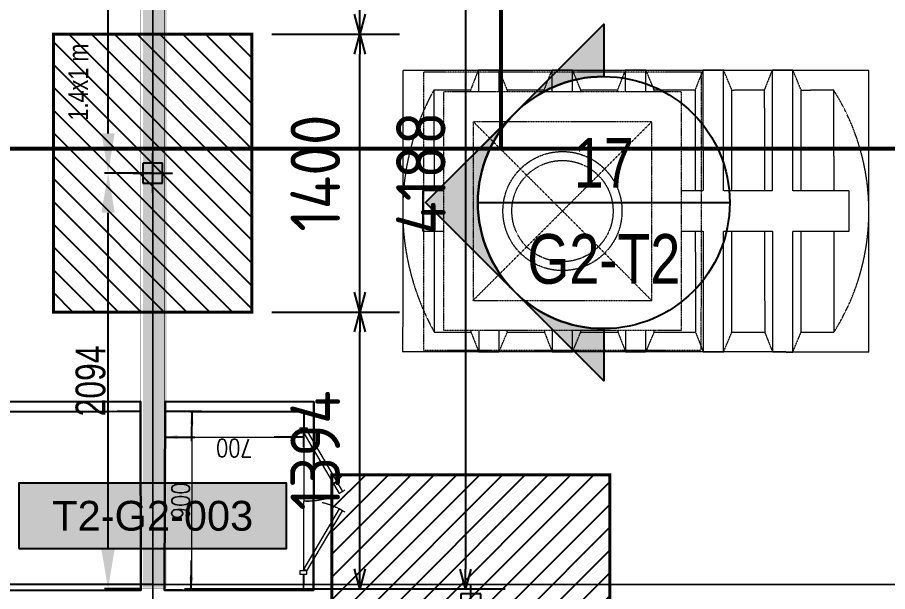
# Model space of a CAD drawing. Header units: centimetres. Extents: x -6122352 to 6876996, y -1694241 to 2592194.
# Drawn here: x 18903 to 23289, y -42089 to -39197 of the extents above; entities that cross this region are included whole.
import ezdxf
from ezdxf.enums import TextEntityAlignment as Align

# ---------------------------------------------------------------- set-up
doc = ezdxf.new("R2010")
doc.units = ezdxf.units.CM
doc.header["$MEASUREMENT"] = 0
doc.header["$PDMODE"] = 66
doc.header["$PDSIZE"] = 100
for name, pattern in [('CENTER', [2, 1.25, -0.25, 0.25, -0.25]), ('HIDDEN', [0.375, 0.25, -0.125]), ('LTH-4G-M-XR-GROUND FLOOR PLAN$0$HIDDEN2', [0.1875, 0.125, -0.0625])]:
    doc.linetypes.add(name, pattern=pattern)
doc.layers.get('Defpoints').update_dxf_attribs({"color": 255, "linetype": 'CENTER'})
for name, color, linetype in [('00-MI-DIM', 7, 'Continuous'), ('@MI-FOOTINGS', 7, 'Continuous'), ('@MI-MEP', 7, 'Continuous'), ('@MI-REF LAYER', 7, 'Continuous'), ('@MI-TYPE-02', 6, 'Continuous'), ('CTECH-Text 2.5mm', 2, 'Continuous'), ('PANEL-TAGS', 7, 'Continuous'), ('VD-WS-WATER TANK', 7, 'Continuous')]:
    doc.layers.add(name, color=color, linetype=linetype)
doc.layers.add('08-Compound Wall-2', color=6, linetype='Continuous', lineweight=25, true_color=0xff00ff)
for name, color, linetype, lineweight in [('23585-XR-AR-102-8P-GF$0$A-FLOR-XREF', 8, 'Continuous', 9), ('23585-XR-AR-DAMAC PLOT LIMITS$0$1-Mid units', 41, 'Continuous', 5), ('A-ANNO-TEXT', 3, 'Continuous', 25), ('LTH-4G-M-XR-GROUND FLOOR PLAN$0$1717 X Water Tank Location_5B$0$00 Line 2', 6, 'Continuous', 13), ('ZAT_WALL PANEL', 3, 'Continuous', 30)]:
    doc.layers.add(name, color=color, linetype=linetype, lineweight=lineweight)
doc.layers.add('LTH-4G-M-XR-GROUND FLOOR PLAN$0$PDF_Geometry', color=7, linetype='Continuous', true_color=0xcccccc)
doc.styles.add('Arial Narrow', font='ARIALN.TTF', dxfattribs={"width": 0.95, "height": 500})
doc.styles.add('DIMTEXT', font='romans.shx', dxfattribs={"width": 0.8})
doc.styles.add('JWC 1.50MM', font='GOTHIC.TTF', dxfattribs={"width": 0.8, "height": 1.5})
doc.styles.add('PANELTAG_STYLE', font='arial.ttf')
doc.styles.add('Schueco-BEMSTIL', font='isocpeur.ttf', dxfattribs={"width": 0.9})
doc.dimstyles.new('DIM-25', dxfattribs={"dimscale": 25, "dimtxt": 2.5, "dimasz": 2.5, "dimexe": 1.25, "dimexo": 0.625, "dimgap": 1, "dimtad": 1, "dimdec": 0, "dimdsep": 46, "dimtxsty": 'DIMTEXT', "dimblk": 'AROW', "dimcen": 2.5, "dimse1": 1, "dimse2": 1, "dimclrd": 1, "dimclre": 1, "dimclrt": 2, "dimadec": 0, "dimazin": 0, "dimtfac": 1, "dimtdec": 0, "dimtmove": 0, "dimatfit": 3, "dimfxl": 1, "dimarcsym": 0})
doc.dimstyles.new('JWC - 1.5', dxfattribs={"dimtxt": 1.5, "dimasz": 2, "dimexe": 0.18, "dimexo": 0.06, "dimgap": 0.09, "dimtad": 1, "dimtoh": 1, "dimdec": 0, "dimzin": 0, "dimdsep": 46, "dimtxsty": 'JWC 1.50MM', "dimcen": 0.09, "dimclrd": 1, "dimclre": 1, "dimclrt": 2, "dimadec": 0, "dimazin": 0, "dimtfac": 1, "dimtdec": 0, "dimtofl": 0, "dimtmove": 0, "dimatfit": 3, "dimfxl": 30, "dimtolj": 1, "dimtzin": 0, "dimarcsym": 0})
doc.dimstyles.new('MI- JWC-TXT-2.5 MM', dxfattribs={"dimscale": 1.5, "dimtxt": 2.5, "dimasz": 1, "dimexe": 2, "dimexo": 1, "dimgap": 1, "dimtad": 1, "dimdec": 0, "dimdsep": 46, "dimtxsty": 'Schueco-BEMSTIL', "dimblk": 'OPEN30', "dimcen": 0, "dimdle": 2, "dimclrd": 140, "dimclre": 8, "dimclrt": 40, "dimadec": 0, "dimazin": 2, "dimtfac": 1, "dimtdec": 0, "dimtix": 1, "dimtmove": 2, "dimatfit": 3, "dimldrblk": 'OPEN', "dimfxl": 2, "dimlwd": -1, "dimlwe": -1, "dimarcsym": 0})

# ---------------------------------------------------------------- blocks, each defined once
blk = doc.blocks.new('23585-XR-AR-BOUNDARY WALLS AND SETBACKS')
at = {"layer": '08-Compound Wall-2'}
blk.add_lwpolyline([(496408.2168, 2768888.0116), (496425.8385, 2768871.8657), (496431.8862, 2768878.4661), (496435.9396, 2768882.8899), (496439.9932, 2768887.3137), (496444.0466, 2768891.7375), (496448.1, 2768896.1613), (496454.2139, 2768902.8338), (496436.5926, 2768918.9799)], dxfattribs=at)
blk = doc.blocks.new('A$C9d9485f6')
at = {"layer": 'A-ANNO-TEXT', "rotation": 312.4881850805905}
blk.add_blockref('23585-XR-AR-BOUNDARY WALLS AND SETBACKS', (-2377088.5348, -1504219.2521), dxfattribs=at)
blk = doc.blocks.new('23585-XR-AR-DAMAC PLOT LIMITS')
at = {"layer": '23585-XR-AR-DAMAC PLOT LIMITS$0$1-Mid units', "color": 251, "true_color": 0x636466}
for points in [[(496436.0133, 2768882.8223), (496418.3183, 2768899.0361), (496422.3717, 2768903.4597), (496440.0669, 2768887.2461)], [(496436.0133, 2768882.8223), (496431.9599, 2768878.3985), (496414.2649, 2768894.6123), (496418.3183, 2768899.0361)]]:
    blk.add_lwpolyline(points, close=True, dxfattribs=at)
blk = doc.blocks.new('A$Cf093b529')
at = {"layer": 'A-ANNO-TEXT'}
blk.add_blockref('23585-XR-AR-DAMAC PLOT LIMITS', (-495391.9901, -2768603.4419), dxfattribs=at)
blk = doc.blocks.new('AROW')
at = {"color": 1, "ltscale": 100}
for p, q in [((0, -1), (0, 1)), ((0, 0), (-3, 0))]:
    blk.add_line(p, q, dxfattribs=at)
blk.add_solid([(-1.28, 0.213), (-1.28, -0.213), (0, 0)], dxfattribs=at)
blk = doc.blocks.new('*D402')
at = {"layer": 'CTECH-Text 2.5mm', "color": 8, "lineweight": -2, "ltscale": 10, "transparency": 16777216}
blk.add_line((0.8246, -0.1346), (0.0246, -0.1346), dxfattribs=at)
at = {"layer": 'Defpoints', "color": 0, "ltscale": 10, "transparency": 16777216}
for p in [(-0.0254, 0), (0.8746, 0), (-0.0254, -0.1346)]:
    blk.add_point(p, dxfattribs=at)
at = {"layer": 'CTECH-Text 2.5mm', "color": 8, "lineweight": -2, "ltscale": 10, "transparency": 16777216, "xscale": 0.05, "yscale": 0.05, "zscale": 0.05, "rotation": 180}
blk.add_blockref('AROW', (-0.0254, -0.1346), dxfattribs=at)
at = {"layer": 'CTECH-Text 2.5mm', "color": 8, "lineweight": -2, "ltscale": 10, "transparency": 16777216, "xscale": 0.05, "yscale": 0.05, "zscale": 0.05}
blk.add_blockref('AROW', (0.8746, -0.1346), dxfattribs=at)
at = {"layer": 'CTECH-Text 2.5mm', "color": 8, "ltscale": 10, "transparency": 16777216, "insert": (0.4246, -0.0796), "char_height": 0.09, "attachment_point": 5, "style": 'DIMTEXT'}
blk.add_mtext('900', dxfattribs=at)
blk = doc.blocks.new('*D401')
at = {"layer": 'CTECH-Text 2.5mm', "color": 8, "lineweight": -2, "ltscale": 10, "transparency": 16777216}
blk.add_line((0.7459, -0.05), (0.7459, -0.65), dxfattribs=at)
at = {"layer": 'Defpoints', "color": 0, "ltscale": 10, "transparency": 16777216}
for p in [(0.8746, 0), (0.7459, -0.7), (0.8746, -0.7)]:
    blk.add_point(p, dxfattribs=at)
at = {"layer": 'CTECH-Text 2.5mm', "color": 8, "lineweight": -2, "ltscale": 10, "transparency": 16777216, "xscale": 0.05, "yscale": 0.05, "zscale": 0.05}
for p, rotation in [((0.7459, 0), 90), ((0.7459, -0.7), 270)]:
    blk.add_blockref('AROW', p, dxfattribs=dict(at, rotation=rotation))
at = {"layer": 'CTECH-Text 2.5mm', "color": 8, "ltscale": 10, "transparency": 16777216, "insert": (0.6909, -0.35), "char_height": 0.09, "attachment_point": 5, "rotation": 90, "style": 'DIMTEXT'}
blk.add_mtext('700', dxfattribs=at)
blk = doc.blocks.new('WT')
at = {"layer": 'VD-WS-WATER TANK', "color": 8, "linetype": 'HIDDEN', "lineweight": 5}
for p, q in [((-1544.6, 709.7), (-1544.6, -710.3)), ((-1544.6, 709.7), (805.4, 709.7)), ((805.4, -710.3), (805.4, 709.7)), ((-1205.2, 610), (-1368.6, 609.7)), ((-1367.6, 100.7), (-1368.6, 609.7)), ((-853.8, 610), (-1019.5, 609.7)), ((-462.5, 610), (-670.5, 610)), ((-92.3, 610), (-279.1, 610)), ((278, 610), (91.1, 609.6)), ((645.8, 610), (461.3, 609.7)), ((646.8, 100.7), (645.8, 610)), ((-1366.3, -610.3), (-1367.2, -101.4)), ((648.2, -610), (647.2, -101.4)), ((-1202.9, -610), (-1366.3, -610.3)), ((-853.8, -610), (-1017.2, -610.3)), ((-462.5, -610), (-668.2, -610)), ((-92.3, -610), (-276.8, -610)), ((278, -610), (93.4, -610.3)), ((648.2, -610), (463.6, -610.3)), ((805.4, -710.3), (-1544.6, -710.3))]:
    blk.add_line(p, q, dxfattribs=at)
at = {"layer": 'VD-WS-WATER TANK', "color": 8, "linetype": 'HIDDEN', "lineweight": 5, "ltscale": 0.2}
for p, q in [((-450, 450, 1.1), (450, -450, -1)), ((450, 450), (-450, -450, 1))]:
    blk.add_line(p, q, dxfattribs=at)
at = {"layer": 'VD-WS-WATER TANK', "color": 8, "linetype": 'HIDDEN', "lineweight": 5}
for points in [[(-1058, 100.7), (-1059, 709.7), (-1161.1, 709.7), (-1202.9, 610), (-1202.9, 100.7)], [(-1161.1, 709.7), (-1161.1, 100.7)], [(-1018.6, 100.7), (-1019.5, 610), (-1059, 709.7)], [(-708.9, 100.7), (-709.9, 709.7), (-812, 709.7), (-853.8, 610), (-853.8, 100.7)], [(-812, 709.7), (-812, 100.7)], [(-669.5, 100.7), (-670.5, 610), (-709.9, 709.7)], [(-318.4, 600), (-318.6, 709.7), (-420.7, 709.7), (-462.5, 610), (-462.5, 600)], [(-420.7, 709.7), (-420.7, 600)], [(-279.1, 600), (-279.1, 610), (-318.6, 709.7)], [(51.8, 600), (51.6, 709.7), (-50.5, 709.7), (-92.3, 610), (-92.3, 600)], [(-50.5, 709.7), (-50.5, 600)], [(91.1, 600), (91.1, 610), (51.6, 709.7)], [(422, 600), (421.8, 709.7), (319.7, 709.7), (278, 610), (278, 600)], [(319.7, 709.7), (319.7, 600)], [(461.3, 600), (461.3, 610), (421.8, 709.7)], [(-1161.1, 100.7), (-1444.6, 100.7), (-1444.6, -101.4), (-1161.1, -101.4)], [(-812, 100.7), (-1058, 100.7)], [(-600, 100.7), (-708.9, 100.7)], [(600, -101.4), (705.4, -101.4), (705.4, 100.7), (600, 100.7)], [(-1202.9, -101.4), (-1202.9, -610), (-1161.1, -710.3), (-1056.7, -710.3), (-1017.2, -610), (-1018.2, -101.4)], [(-1161.1, -101.4), (-1161.1, -710.3)], [(-1056.7, -710.3), (-1057.7, -101.4)], [(-1057.7, -101.4), (-812, -101.4)], [(-853.8, -101.4), (-853.8, -610), (-812, -710.3), (-707.6, -710.3), (-668.2, -610), (-669.1, -101.4)], [(-812, -101.4), (-812, -710.3)], [(-707.6, -710.3), (-708.6, -101.4)], [(-708.6, -101.4), (-600, -101.4)], [(-462.5, -600), (-462.5, -610), (-420.7, -710.3), (-316.2, -710.3), (-276.8, -610), (-276.8, -600)], [(-420.7, -600), (-420.7, -710.3)], [(-316.2, -710.3), (-316.4, -600)], [(-92.3, -600), (-92.3, -610), (-50.5, -710.3), (54, -710.3), (93.4, -610), (93.4, -600)], [(-50.5, -600), (-50.5, -710.3)], [(54, -710.3), (53.8, -600)], [(278, -600), (278, -610), (319.7, -710.3), (424.2, -710.3), (463.6, -610), (463.6, -600)], [(319.7, -600), (319.7, -710.3)], [(424.2, -710.3), (424, -600)]]:
    blk.add_lwpolyline(points, dxfattribs=at)
at = {"layer": 'VD-WS-WATER TANK', "color": 8, "linetype": 'HIDDEN', "lineweight": 5, "ltscale": 0.2}
for points in [[(-700, -700), (700, -700), (700, 700), (-700, 700)], [(-600, -600), (600, -600), (600, 600), (-600, 600)], [(-450, -450), (450, -450), (450, 450), (-450, 450)]]:
    blk.add_lwpolyline(points, close=True, dxfattribs=at)
at = {"layer": 'VD-WS-WATER TANK', "color": 8, "linetype": 'HIDDEN', "lineweight": 5}
for radius in [300, 255]:
    blk.add_circle((0, 0), radius, dxfattribs=at)
for centre, radius, start, end in [((-406.1, 1.5), 1138.5, 147.7124, 212.5056), ((-448.6, -2.1), 1254, 331.0009, 29.2171)]:
    blk.add_arc(centre, radius, start, end, dxfattribs=at)
blk = doc.blocks.new('_Open30')
at = {"color": 0, "linetype": 'ByBlock', "lineweight": -2}
for p, q in [((-1, 0.268), (0, 0)), ((0, 0), (-1, -0.268)), ((0, 0), (-1, 0))]:
    blk.add_line(p, q, dxfattribs=at)
blk = doc.blocks.new('*D3387')
at = {"layer": '@MI-TYPE-02', "color": 8, "transparency": 16777216}
for p, q in [((-4199.3, -261.9), (-4199.3, -1878.3)), ((-11.1, -261), (-11.1, -1878.3))]:
    blk.add_line(p, q, dxfattribs=at)
at = {"layer": '@MI-TYPE-02', "color": 140, "transparency": 16777216}
blk.add_line((-111.1, -1678.3), (-4099.3, -1678.3), dxfattribs=at)
at = {"layer": 'Defpoints', "color": 0, "transparency": 16777216}
for p in [(-4199.3, -161.9), (-11.1, -161), (-4199.3, -1678.3)]:
    blk.add_point(p, dxfattribs=at)
at = {"layer": '@MI-TYPE-02', "color": 140, "transparency": 16777216, "xscale": 100, "yscale": 100, "zscale": 100, "rotation": 180}
blk.add_blockref('_Open30', (-4199.3, -1678.3), dxfattribs=at)
at = {"layer": '@MI-TYPE-02', "color": 140, "transparency": 16777216, "xscale": 100, "yscale": 100, "zscale": 100}
blk.add_blockref('_Open30', (-11.1, -1678.3), dxfattribs=at)
at = {"layer": '@MI-TYPE-02', "color": 40, "transparency": 16777216, "insert": (-2105.2, -1453.3), "char_height": 250, "attachment_point": 5, "style": 'Schueco-BEMSTIL'}
blk.add_mtext('4188', dxfattribs=at)
blk = doc.blocks.new('_Open')
at = {"color": 0, "linetype": 'ByBlock', "lineweight": -2}
for p, q in [((-1, 0.2), (0, 0)), ((-1, -0.2), (0, 0)), ((0, 0), (-1, 0))]:
    blk.add_line(p, q, dxfattribs=at)
blk = doc.blocks.new('T2-SINGLE FOOTING')
at = {"layer": '@MI-FOOTINGS', "transparency": 33554679}
h = blk.add_hatch(dxfattribs=at)
h.set_pattern_fill('ANSI31', color=8, scale=650)
h.paths.add_polyline_path([(-700, 500), (700, 500), (700, -500), (-700, -500)])
at = {"layer": '@MI-FOOTINGS', "color": 62, "const_width": 15}
blk.add_lwpolyline([(-700, 500), (700, 500), (700, -500), (-700, -500)], close=True, dxfattribs=at)
at = {"layer": '@MI-FOOTINGS', "color": 30}
blk.add_point((0, 0), dxfattribs=at)
at = {"color": 94, "insert": (264.8, 425.4), "char_height": 100, "attachment_point": 1, "style": 'Arial Narrow'}
blk.add_mtext_dynamic_manual_height_columns('1.4x1 m', width=1894.424, gutter_width=2500, heights=[0], dxfattribs=at)
blk = doc.blocks.new('*D4829')
at = {"color": 1, "lineweight": -2, "transparency": 16777216}
for p, q in [((-4199.4, -35.9), (-4199.4, 141.3)), ((-2105.2, -95.4), (-2105.2, 141.3)), ((-3999.4, 123.3), (-2305.2, 123.3))]:
    blk.add_line(p, q, dxfattribs=at)
at = {"color": 1, "transparency": 16777216}
for points in [[(-3999.4, 156.7), (-3999.4, 90), (-4199.4, 123.3)], [(-2305.2, 156.7), (-2305.2, 90), (-2105.2, 123.3)]]:
    blk.add_solid(points, dxfattribs=at)
at = {"layer": 'Defpoints', "color": 0, "transparency": 16777216}
for p in [(-2105.2, 123.3), (-4199.4, -41.9), (-2105.2, -101.4)]:
    blk.add_point(p, dxfattribs=at)
at = {"color": 2, "transparency": 16777216, "insert": (-3152.3, 211.1), "char_height": 150, "attachment_point": 5, "style": 'JWC 1.50MM'}
blk.add_mtext('\\A1;2094', dxfattribs=at)
blk = doc.blocks.new('*D4831')
at = {"color": 1, "lineweight": -2, "transparency": 16777216}
for p, q in [((-2105.2, -95.4), (-2105.2, 141.3)), ((-11.1, -36.8), (-11.1, 141.3)), ((-1905.2, 123.3), (-211.1, 123.3))]:
    blk.add_line(p, q, dxfattribs=at)
at = {"color": 1, "transparency": 16777216}
for points in [[(-1905.2, 156.7), (-1905.2, 90), (-2105.2, 123.3)], [(-211.1, 156.7), (-211.1, 90), (-11.1, 123.3)]]:
    blk.add_solid(points, dxfattribs=at)
at = {"layer": 'Defpoints', "color": 0, "transparency": 16777216}
for p in [(-11.1, 123.3), (-11.1, -42.8), (-2105.2, -101.4)]:
    blk.add_point(p, dxfattribs=at)
at = {"color": 2, "transparency": 16777216, "insert": (-1058.1, 211.1), "char_height": 150, "attachment_point": 5, "style": 'JWC 1.50MM'}
blk.add_mtext('\\A1;2094', dxfattribs=at)
blk = doc.blocks.new('*D3535')
at = {"color": 8, "transparency": 16777216}
for p, q in [((-4199.3, -261.9), (-4199.3, -1346)), ((-2805.2, -701.4), (-2805.2, -1346))]:
    blk.add_line(p, q, dxfattribs=at)
at = {"color": 140, "transparency": 16777216}
blk.add_line((-4099.3, -1146), (-2905.2, -1146), dxfattribs=at)
at = {"layer": 'Defpoints', "color": 0, "transparency": 16777216}
for p in [(-4199.3, -161.9), (-2805.2, -601.4), (-2805.2, -1146)]:
    blk.add_point(p, dxfattribs=at)
at = {"color": 140, "transparency": 16777216, "xscale": 100, "yscale": 100, "zscale": 100, "rotation": 180}
blk.add_blockref('_Open30', (-4199.3, -1146), dxfattribs=at)
at = {"color": 140, "transparency": 16777216, "xscale": 100, "yscale": 100, "zscale": 100}
blk.add_blockref('_Open30', (-2805.2, -1146), dxfattribs=at)
at = {"color": 40, "transparency": 16777216, "insert": (-3502.3, -921), "char_height": 250, "attachment_point": 5, "style": 'Schueco-BEMSTIL'}
blk.add_mtext('1394', dxfattribs=at)
blk = doc.blocks.new('*D3536')
at = {"color": 8, "transparency": 16777216}
for p, q in [((-2805.2, -701.4), (-2805.2, -1346)), ((-1405.2, -701.4), (-1405.2, -1346))]:
    blk.add_line(p, q, dxfattribs=at)
at = {"color": 140, "transparency": 16777216}
blk.add_line((-2705.2, -1146), (-1505.2, -1146), dxfattribs=at)
at = {"layer": 'Defpoints', "color": 0, "transparency": 16777216}
for p in [(-2805.2, -601.4), (-1405.2, -601.4), (-1405.2, -1146)]:
    blk.add_point(p, dxfattribs=at)
at = {"color": 140, "transparency": 16777216, "xscale": 100, "yscale": 100, "zscale": 100, "rotation": 180}
blk.add_blockref('_Open30', (-2805.2, -1146), dxfattribs=at)
at = {"color": 140, "transparency": 16777216, "xscale": 100, "yscale": 100, "zscale": 100}
blk.add_blockref('_Open30', (-1405.2, -1146), dxfattribs=at)
at = {"color": 40, "transparency": 16777216, "insert": (-2105.2, -921), "char_height": 250, "attachment_point": 5, "style": 'Schueco-BEMSTIL'}
blk.add_mtext('1400', dxfattribs=at)
blk = doc.blocks.new('*D3537')
at = {"color": 8, "transparency": 16777216}
for p, q in [((-11.1, -261), (-11.1, -1346)), ((-1405.2, -701.4), (-1405.2, -1346))]:
    blk.add_line(p, q, dxfattribs=at)
at = {"color": 140, "transparency": 16777216}
blk.add_line((-1305.2, -1146), (-111.1, -1146), dxfattribs=at)
at = {"layer": 'Defpoints', "color": 0, "transparency": 16777216}
for p in [(-11.1, -161), (-1405.2, -601.4), (-11.1, -1146)]:
    blk.add_point(p, dxfattribs=at)
at = {"color": 140, "transparency": 16777216, "xscale": 100, "yscale": 100, "zscale": 100, "rotation": 180}
blk.add_blockref('_Open30', (-1405.2, -1146), dxfattribs=at)
at = {"color": 140, "transparency": 16777216, "xscale": 100, "yscale": 100, "zscale": 100}
blk.add_blockref('_Open30', (-11.1, -1146), dxfattribs=at)
at = {"color": 40, "transparency": 16777216, "insert": (-708.1, -921), "char_height": 250, "attachment_point": 5, "style": 'Schueco-BEMSTIL'}
blk.add_mtext('1394', dxfattribs=at)
blk = doc.blocks.new('T2-FOOTING PLAN')
at = {"layer": '@MI-FOOTINGS', "transparency": 33554679}
h = blk.add_hatch(dxfattribs=at)
h.set_pattern_fill('ANSI31', color=8, scale=650)
h.paths.add_polyline_path([(-700, 650), (700, 650), (700, -650), (-700, -650)])
at = {"layer": '@MI-FOOTINGS', "color": 160, "true_color": 0x3340f0, "const_width": 15}
blk.add_lwpolyline([(-700, 650), (700, 650), (700, -650), (-700, -650)], close=True, dxfattribs=at)
at = {"layer": '@MI-FOOTINGS', "color": 30}
blk.add_point((0, 0), dxfattribs=at)
blk = doc.blocks.new('G6-REAR PARTITON LEFT END')
at = {"layer": '@MI-FOOTINGS', "rotation": 359.9898439714545}
blk.add_blockref('T2-FOOTING PLAN', (16625.3, -2), dxfattribs=at)
blk = doc.blocks.new('*U1430')
h = blk.add_hatch(color=94)
edge = h.paths.add_edge_path()
edge.add_line((0, -6.35), (0, -8.98))
edge.add_line((0, -8.98), (-8.98, 0))
edge.add_line((-8.98, 0), (0, 8.98))
edge.add_line((0, 8.98), (0, 6.35))
edge.add_arc((0, 0), 6.35, 90, 270)
at = {"color": 94}
blk.add_line((-6.35, 0), (6.35, 0), dxfattribs=at)
for points in [[(0, -6.35), (0, -8.98), (-8.98, 0), (0, 8.98), (0, 6.35, 1)], [(-4.49, 4.49, 0.414214), (-4.49, -4.49), (-8.98, 0), (-4.49, 4.49)]]:
    blk.add_lwpolyline(points, format="xyb", close=True)
blk.add_circle((0, 0), 6.35, dxfattribs=at)
at = {"style": 'Arial Narrow', "width": 0.95, "flags": 8}
blk.add_attdef('VIEWNUMBER', text='', height=2.5, dxfattribs=at).set_placement((0, 0), align=Align.BOTTOM_CENTER)
blk.add_attdef('SHEETNUMBER', text='', height=2.5, dxfattribs=at).set_placement((0, -1.588), align=Align.TOP_CENTER)
blk = doc.blocks.new('PANELTAG')
at = {"layer": 'PANEL-TAGS', "color": 1}
blk.add_lwpolyline([(-13.5, -3.3), (13.5, -3.3), (13.5, 3.3), (-13.5, 3.3)], close=True, dxfattribs=at)
at = {"layer": 'PANEL-TAGS', "color": 40, "true_color": 0xffd700}
blk.add_solid([(-13.5, -3.3), (13.5, -3.3), (-13.5, 3.3), (13.5, 3.3)], dxfattribs=at)
at = {"layer": 'PANEL-TAGS', "color": 5, "style": 'PANELTAG_STYLE'}
blk.add_attdef('TAGNO', text='', height=3, dxfattribs=at).set_placement((0, 0), align=Align.CENTER)
blk = doc.blocks.new('A$C3dfd7553')
at = {"layer": 'LTH-4G-M-XR-GROUND FLOOR PLAN$0$1717 X Water Tank Location_5B$0$00 Line 2', "color": 8, "linetype": 'Continuous', "elevation": 0}
blk.add_lwpolyline([(0.0563, -0.7, 0.01, 0.01, 0), (-0.0254, -0.7, 0.01, 0.01, 0), (-0.0254, 0, 0.01, 0.01, 0), (0.8746, 0, 0.01, 0.01, 0), (0.8746, -0.7, 0.01, 0.01, 0), (0.7937, -0.7, 0, 0, 0)], format="xyseb", dxfattribs=at)
at = {"layer": 'LTH-4G-M-XR-GROUND FLOOR PLAN$0$PDF_Geometry', "color": 8, "lineweight": 5, "elevation": 0}
for points in [[(0.0734, -0.7172), (0.0734, -0.6813), (0.0563, -0.6813), (0.0563, -0.7172)], [(0.3766, -0.8952), (0.386, -0.8796), (0.0828, -0.7016), (0.0734, -0.7172)], [(0.4734, -0.8952), (0.464, -0.8796), (0.7672, -0.7016), (0.7766, -0.7172)], [(0.7766, -0.7172), (0.7766, -0.6813), (0.7937, -0.6813), (0.7937, -0.7172)]]:
    blk.add_lwpolyline(points, close=True, dxfattribs=at)
blk.add_lwpolyline([(0.7766, -0.7), (0.0734, -0.7)], dxfattribs=at)
at = {"layer": 'LTH-4G-M-XR-GROUND FLOOR PLAN$0$PDF_Geometry', "color": 8, "linetype": 'LTH-4G-M-XR-GROUND FLOOR PLAN$0$HIDDEN2', "lineweight": 5}
for centre, start, end in [((0.0734, -0.7172), 327.1407, 2.8021), ((0.7766, -0.7172), 177.1979, 212.8593)]:
    blk.add_arc(centre, 0.3516, start, end, dxfattribs=at)
at = {"layer": 'ZAT_WALL PANEL', "color": 1, "elevation": 0}
blk.add_lwpolyline([(-0.0254, -0.75), (-0.0254, 0), (0.9246, 0), (0.9246, -0.75), (-0.0254, -0.75)], dxfattribs=at)
at = {"layer": 'CTECH-Text 2.5mm', "color": 8, "ltscale": 10}
dim = blk.add_linear_dim(base=(-0.0254, -0.1346), p1=(0.8746, 0), p2=(-0.0254, 0), dimstyle='DIM-25', override={"dimscale": 1, "dimtxt": 0.09, "dimasz": 0.05, "dimgap": 0.01, "dimlfac": 1000, "dimclrd": 8, "dimclre": 8, "dimclrt": 8}, dxfattribs=at)
dim.commit()
dim.dimension.update_dxf_attribs({"geometry": '*D402', "text_midpoint": (0.4246, -0.0796)})
dim = blk.add_linear_dim(base=(0.7459, -0.7), p1=(0.8746, 0), p2=(0.8746, -0.7), angle=90, dimstyle='DIM-25', override={"dimscale": 1, "dimtxt": 0.09, "dimasz": 0.05, "dimgap": 0.01, "dimlfac": 1000, "dimclrd": 8, "dimclre": 8, "dimclrt": 8}, dxfattribs=at)
dim.commit()
dim.dimension.update_dxf_attribs({"geometry": '*D401', "text_midpoint": (0.6909, -0.35)})
blk = doc.blocks.new('23585-XR-AR-MID-ANNO-GF')
at = {"xscale": 1000, "yscale": 1000, "zscale": 1000, "rotation": 269.8774601641335}
blk.add_blockref('A$C3dfd7553', (5900.3, 23874.6, 0), dxfattribs=at)
at = {"layer": 'VD-WS-WATER TANK', "ltscale": 100, "rotation": 359.9969187736403}
blk.add_blockref('WT', (3895.2, 21990.4), dxfattribs=at)
blk = doc.blocks.new('A$C03c3e00e')
at = {"layer": '23585-XR-AR-102-8P-GF$0$A-FLOR-XREF'}
for p, xscale, yscale, zscale, rotation in [((21.1912, 0.0297), 0.0009999999999999998, 0.0009999999999999998, 0.0009999999999999998, 0.003081227453448669), ((33.1092, 0.0297), -0.001000000000000002, 0.001, 0.001, 359.9969187732991)]:
    blk.add_blockref('23585-XR-AR-MID-ANNO-GF', p, dxfattribs=dict(at, xscale=xscale, yscale=yscale, zscale=zscale, rotation=rotation))
blk = doc.blocks.new('G6-Partition Walls')
at = {"layer": '@MI-TYPE-02'}
h = blk.add_hatch(color=256, dxfattribs=at)
h.dxf.hatch_style = 1
h.paths.add_polyline_path([(-5.3, -51.9), (-5.3, -171.9), (-4193.6, -172.8), (-4193.6, -52.8)])
h.paths.add_polyline_path([(216.2, -6051.1), (216.3, -6171.1), (-4201.8, -6172.6), (-4201.8, -6052.6)])
h.paths.add_polyline_path([(-5.3, -12171.6), (-5.3, -12051.6), (-4193.6, -12050.8), (-4193.6, -12170.8)])
h.paths.add_polyline_path([(-84.5, -18171.8), (-84.5, -18051.8), (-4201, -18050.9), (-4201, -18170.9)])
at = {"layer": '@MI-TYPE-02', "const_width": 2.5}
blk.add_lwpolyline([(-11.1, -41), (-11.1, -161), (-4199.3, -161.9), (-4199.4, -41.9)], close=True, dxfattribs=at)
blk.add_blockref('T2-SINGLE FOOTING', (-2105.2, -101.4))
at = {"color": 94}
for base, p1, p2, picture, middle in [((-2105.2, 123.3), (-4199.4, -41.9), (-2105.2, -101.4), '*D4829', (-3152.3, 211.1)), ((-11.1, 123.3), (-2105.2, -101.4), (-11.1, -42.8), '*D4831', (-1058.1, 211.1))]:
    dim = blk.add_linear_dim(base=base, p1=p1, p2=p2, dimstyle='JWC - 1.5', dxfattribs=at)
    dim.commit()
    dim.dimension.update_dxf_attribs({"geometry": picture, "text_midpoint": middle})
for base, p1, p2, picture, middle in [((-2805.2, -1146), (-4199.3, -161.9), (-2805.2, -601.4), '*D3535', (-3502.3, -921)), ((-11.1, -1146), (-1405.2, -601.4), (-11.1, -161), '*D3537', (-708.1, -921)), ((-1405.2, -1146), (-2805.2, -601.4), (-1405.2, -601.4), '*D3536', (-2105.2, -921))]:
    dim = blk.add_linear_dim(base=base, p1=p1, p2=p2, dimstyle='MI- JWC-TXT-2.5 MM')
    dim.commit()
    dim.dimension.update_dxf_attribs({"geometry": picture, "text_midpoint": middle})
at = {"layer": '@MI-TYPE-02'}
dim = blk.add_linear_dim(base=(-4199.3, -1678.3), p1=(-11.1, -161), p2=(-4199.3, -161.9), dimstyle='MI- JWC-TXT-2.5 MM', dxfattribs=at)
dim.commit()
dim.dimension.update_dxf_attribs({"geometry": '*D3387', "text_midpoint": (-2105.2, -1453.3)})

msp = doc.modelspace()

# ---------------------------------------------------------------- linework, layer by layer
at = {"layer": '@MI-REF LAYER', "color": 1, "const_width": 20}
msp.add_lwpolyline([(4708.61713, -42133.90299), (7689.86552, -39855.58019), (21341.4627, -39858.16142), (21340.31863, -36695.78262), (21341.4627, -39858.16142), (43830.67267, -39862.56308), (46703.51606, -42137.08121)], dxfattribs=at)

# ---------------------------------------------------------------- block references
at = {"layer": '00-MI-DIM'}
ref = msp.add_blockref('*U1430', (21858.93163, -40129.42047), dxfattribs=dict(at, xscale=100, yscale=100, zscale=100))
ref.add_attrib('VIEWNUMBER', '17', dxfattribs={"layer": '0', "height": 250, "style": 'Arial Narrow', "width": 0.95}).set_placement((21858.93163, -40129.42047), align=Align.BOTTOM_CENTER)
ref.add_attrib('SHEETNUMBER', 'G2-T2', dxfattribs={"layer": '0', "height": 250, "style": 'Arial Narrow', "width": 0.95}).set_placement((21858.93163, -40288.17047), align=Align.TOP_CENTER)
at = {"layer": '@MI-MEP', "color": 10, "xscale": 999.9999999999999, "yscale": 999.9999999999999, "zscale": 999.9999999999999, "rotation": 179.9901975205294}
msp.add_blockref('A$C03c3e00e', (46739.64406, -18156.12581), dxfattribs=at)
at = {"layer": '@MI-REF LAYER', "xscale": 1000, "yscale": 1000, "zscale": 1000}
msp.add_blockref('A$C9d9485f6', (-23958.95046, 48155.57226), dxfattribs=at)
at = {"layer": '@MI-REF LAYER', "xscale": 1000, "yscale": 1000, "zscale": 1000, "rotation": 312.4882903633292}
msp.add_blockref('A$Cf093b529', (-891608.73293, 539022.72011), dxfattribs=at)
at = {"layer": '@MI-TYPE-02', "rotation": 89.9898100330467}
msp.add_blockref('G6-Partition Walls', (19484.22334, -37875.55837), dxfattribs=at)
at = {"layer": '@MI-TYPE-02'}
msp.add_blockref('G6-REAR PARTITON LEFT END', (4563.35532, -42148.91075), dxfattribs=at)
at = {"layer": 'PANEL-TAGS'}
ref = msp.add_blockref('PANELTAG', (19585.27409, -41706.95812), dxfattribs=dict(at, xscale=50, yscale=50, zscale=50))
ref.add_attrib('TAGNO', 'T2-G2-003', dxfattribs={"color": 5, "height": 150, "style": 'PANELTAG_STYLE'}).set_placement((19585.27409, -41706.95812), align=Align.MIDDLE_CENTER)

doc.saveas('drawing.dxf')
